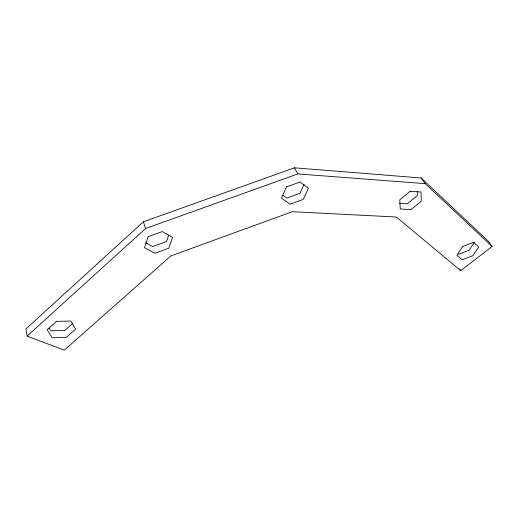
<?xml version="1.0" encoding="UTF-8"?>
<svg xmlns="http://www.w3.org/2000/svg" width="518" height="518" viewBox="0 0 518 518"><rect width="100%" height="100%" fill="white"/><g stroke="black" fill="none" stroke-linecap="round" stroke-linejoin="round"><path stroke-width="0.78" d="M168.667 235.159L166.414 241.602L152.635 246.581L145.739 242.806M304.034 184.479L299.993 193.285L286.778 198.064L282.873 195.221M474.365 242.262L469.159 250.246L458.475 254.312M143.369 221.808L25.9 328.949L27.124 336.078L64.264 350.187L170.895 255.911L292.256 211.713L396.361 217.01L460.742 270.661L492.1 246.464L488.183 241.097L421.218 177.978L294.457 167.813L143.369 221.808L145.603 228.509L27.124 336.078M72.902 323.213L64.847 330.413L50.822 330.756L49.145 328.088M145.603 228.509L297.824 173.925L425.207 183.65L492.1 246.464M399.572 203.419L407.187 203.878L417.391 195.532L417.268 191.699M421.218 177.978L425.207 183.65M459.518 268.842L460.742 270.661M294.457 167.813L297.824 173.925M148.083 236.7L144.47 247.617L154.869 253.25L168.745 248.213L172.565 237.464L162.302 231.578L148.083 236.7M286.467 186.888L281.494 198.096L289.983 204.221L303.289 199.391L308.417 188.364L300.09 181.986L286.467 186.888M462.606 246.516L456.973 255.277L462.218 259.777L472.96 255.672L478.664 247.015L473.556 242.359L462.606 246.516M56.54 321.335L47.157 329.798L52.208 337.775L66.33 337.373L75.602 329.118L70.869 321.056L56.54 321.335M410.217 191.259L399.766 199.851L400.278 208.981L410.981 209.589L421.276 201.211L421.024 192.016L410.217 191.259"/></g></svg>
